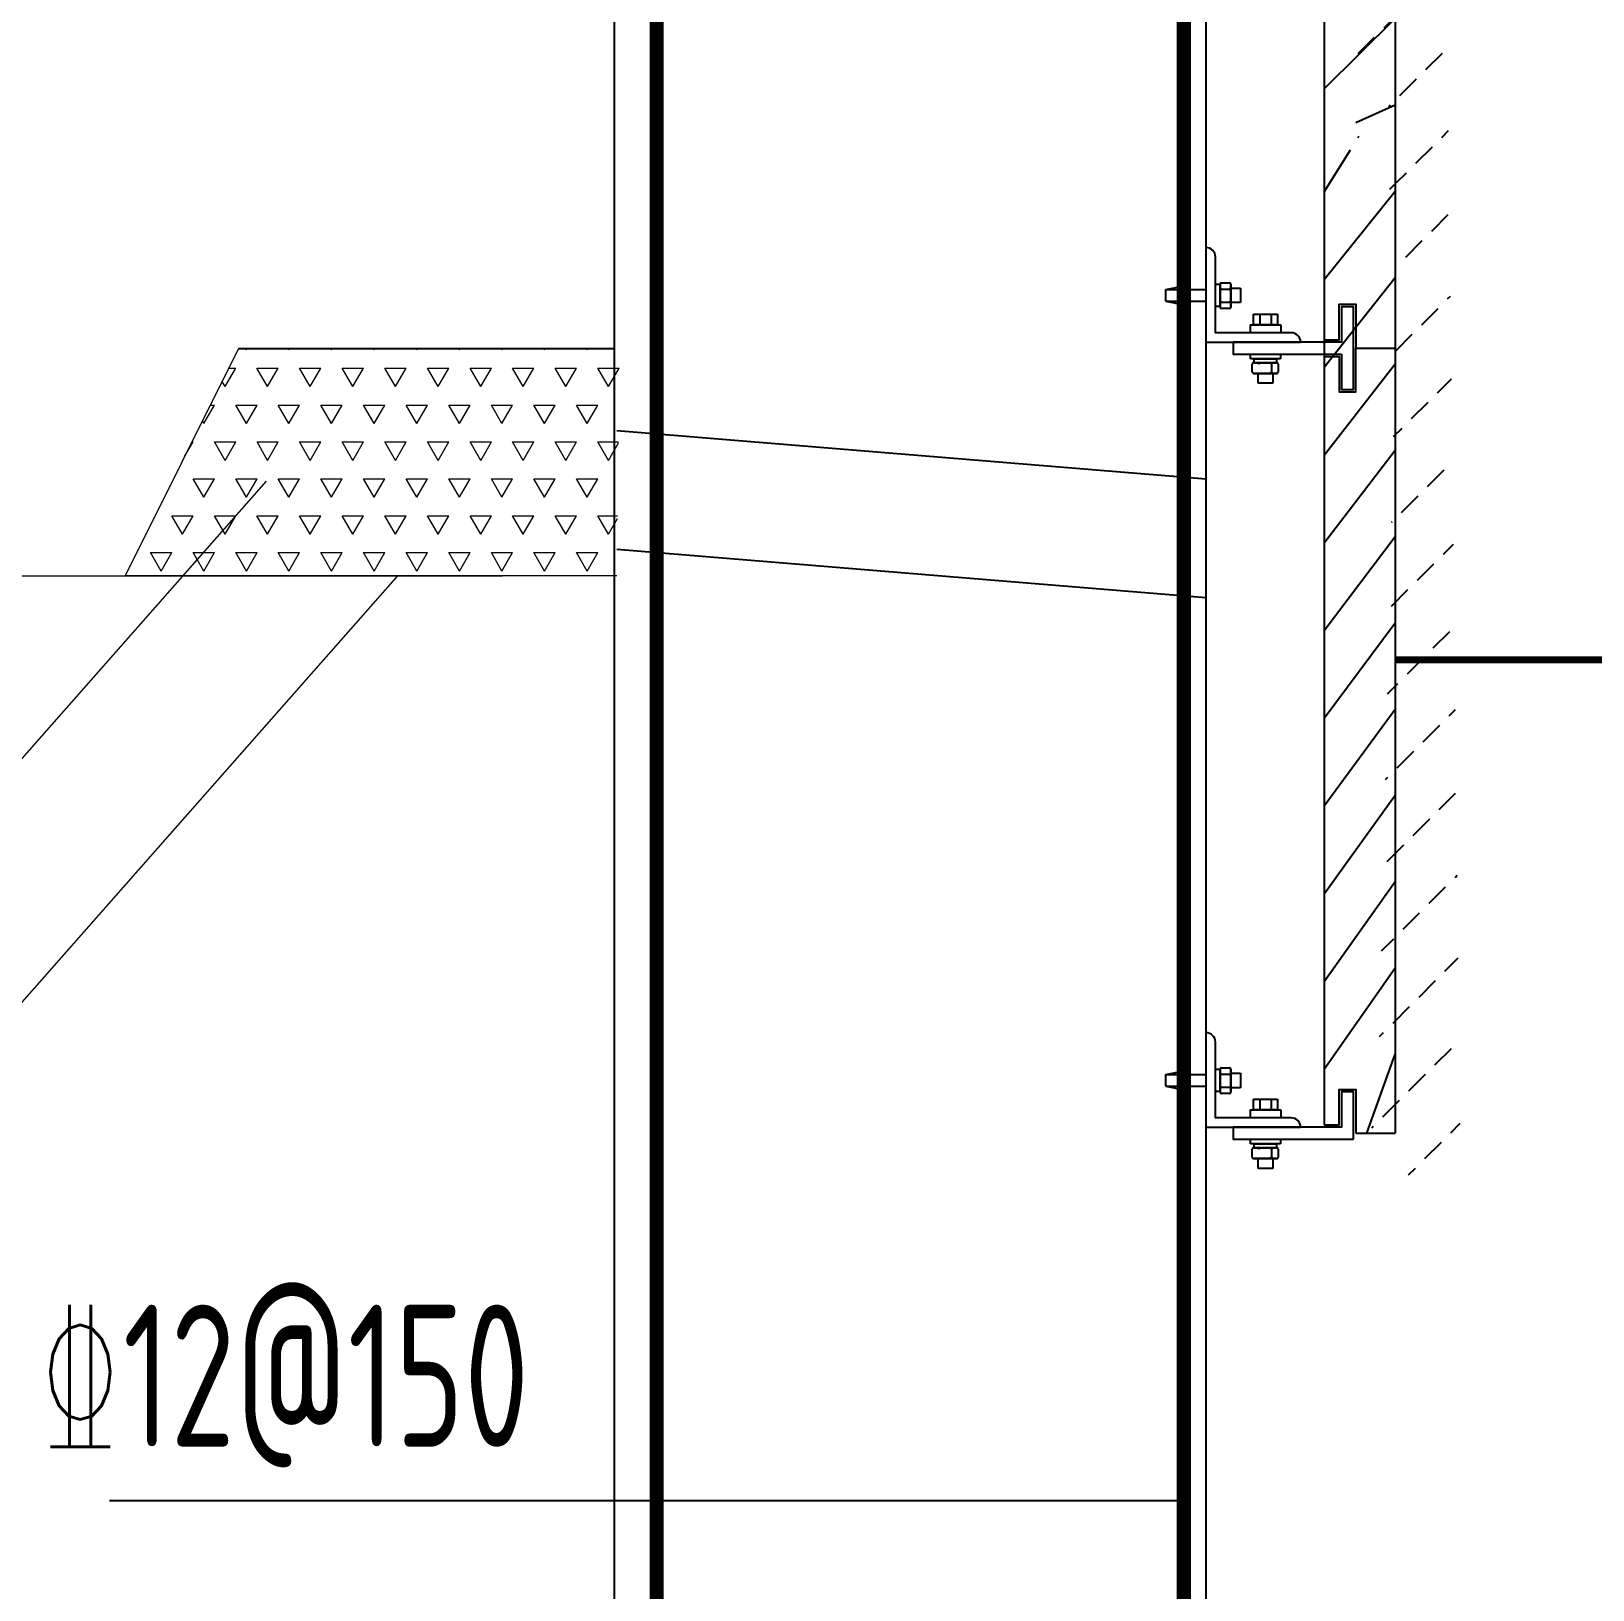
# Model space of a CAD drawing. Extents: x 343299501 to 344531018, y 671200678 to 672446893.
# Drawn here: x 344117192 to 344117852, y 672004595 to 672005254 of the extents above; entities that cross this region are included whole.
import ezdxf
from ezdxf.enums import TextEntityAlignment as Align

# ---------------------------------------------------------------- set-up
doc = ezdxf.new("R2010")
doc.units = 0
doc.header["$LTSCALE"] = 10
doc.header["$MEASUREMENT"] = 0
for name, color, linetype in [('0-1', 1, 'Continuous'), ('0-4', 4, 'Continuous'), ('0-8', 8, 'Continuous'), ('00-设施', 6, 'Continuous')]:
    doc.layers.add(name, color=color, linetype=linetype)
for name, color, linetype, lineweight in [('REINL', 1, 'Continuous', 0), ('TEXT', 7, 'Continuous', 0), ('WETLAND', 7, 'Continuous', 0)]:
    doc.layers.add(name, color=color, linetype=linetype, lineweight=lineweight)
doc.styles.add('TSSD_Rein', font='tssdeng.shx', dxfattribs={"width": 0.7, "bigfont": 'hztxt.shx'})

msp = doc.modelspace()

# ---------------------------------------------------------------- hatches: boundary and pattern name
at = {"layer": '0-8'}
h = msp.add_hatch(dxfattribs=at)
h.set_pattern_fill('天然石材', color=256, scale=5, style=0)
h.set_pattern_definition([(45, (735464.0662074089, 238210.4067044258), (-17.67767660073149, 17.6776766007315), []), (45, (735472.7598199248, 238201.4311369658), (-17.67767660073149, 17.6776766007315), [9.868425, -5.6391])])
h.paths.add_polyline_path([(344117744.4654095, 672005606.7554363), (344117738.194621, 672005606.7554363), (344117738.194621, 672005525.7765793), (344117744.4654095, 672005525.7765793), (344117744.4654095, 672005540.7765793), (344117751.4654095, 672005540.7765794), (344117751.4654095, 672005503.7765793), (344117744.4654095, 672005503.7765794), (344117744.4654095, 672005518.7765793), (344117738.194621, 672005518.7765793), (344117738.194621, 672005225.7765793), (344117744.4654095, 672005225.7765793), (344117744.4654095, 672005240.7765793), (344117751.4654095, 672005240.7765794), (344117751.4654095, 672005203.7765793), (344117744.4654095, 672005203.7765794), (344117744.4654095, 672005218.7765793), (344117738.194621, 672005218.7765793), (344117738.194621, 672004791.7765793), (344117744.4654095, 672004791.7765793), (344117744.4654094, 672004806.7765793), (344117751.4654095, 672004806.7765793), (344117751.4654095, 672004788.2765793), (344117768.194621, 672004788.2765793), (344117768.1946211, 672005628.276579), (344117751.4654095, 672005628.2765791), (344117751.4654094, 672005591.7554364), (344117744.4654095, 672005591.7554363)])
at = {"layer": 'WETLAND', "linetype": 'Continuous', "lineweight": 0}
h = msp.add_hatch(dxfattribs=at)
h.set_pattern_fill('TRIANG', color=256, scale=48, style=0)
h.set_pattern_definition([(59.99999999999999, (343913018.7898324, 671896654.7846286), (-8.999999982575657, 15.58845725805994), [8.999999999999996, -8.999999999999996]), (120, (343913018.7898324, 671896654.7846286), (-17.99999998257566, 1.005995020619821e-08), [8.999999999999932, -8.999999999999932]), (0, (343913014.2898324, 671896662.5788573), (9, 15.588457248), [9, -9])])
h.paths.add_polyline_path([(344117231.5526676, 672005023.793416), (344117279.5526676, 672005119.793416), (344117440.5495619, 672005119.793416), (344117439.3411878, 672005023.7934161)])

# ---------------------------------------------------------------- linework, layer by layer
at = {"color": 4}
msp.add_line((344117688.194621, 672005658.2765791), (344117688.194621, 672003981.4958946), dxfattribs=at)
at = {"ltscale": 2}
for p, q in [((344117279.5526676, 672005119.7934161), (344117438.194621, 672005119.7934161)), ((344117678.8585762, 672004632.9598618), (344117225.0368664, 672004632.9598618))]:
    msp.add_line(p, q, dxfattribs=at)
for p, q in [((344117439.3411878, 672005085.1479111), (344117688.194621, 672005064.7886227)), ((344117439.3411878, 672005034.9808586), (344117688.194621, 672005014.6215702))]:
    msp.add_line(p, q)
at = {"linetype": 'Continuous', "lineweight": 0}
msp.add_line((344117439.3411878, 672005023.7934161), (344117231.5526676, 672005023.7934161), dxfattribs=at)
at = {"color": 4}
for points in [[(344117438.194621, 672005658.2765791), (344117438.194621, 672003981.4958946)], [(344117768.194621, 672005628.2765791), (344117768.194621, 672004788.2765793)], [(344117738.194621, 672005455.7765793), (344117738.194621, 672004791.7765793)], [(344117751.4654095, 672005119.9421452), (344117768.194621, 672005119.9421452)], [(344117751.4654095, 672004788.2765793), (344117768.194621, 672004788.2765793)], [(344117751.4654095, 672004788.2765793), (344117768.194621, 672004788.2765793)]]:
    msp.add_lwpolyline(points, dxfattribs=at)
at = {"color": 5, "const_width": 3}
msp.add_lwpolyline([(344117767.7488733, 672004988.2765793), (344119449.4708599, 672004988.2765793)], dxfattribs=at)
at = {"layer": '0-1'}
for points in [[(344117692.194621, 672005158.4421452, 0.4142135623730951), (344117688.194621, 672005162.4421452), (344117688.194621, 672005162.4421452), (344117688.194621, 672005122.4421452), (344117728.194621, 672005122.4421452, 0.4142135623730728), (344117724.194621, 672005126.4421452), (344117692.194621, 672005126.4421452)], [(344117692.194621, 672004826.7765793, 0.4142135623730951), (344117688.194621, 672004830.7765793), (344117688.194621, 672004830.7765793), (344117688.194621, 672004790.7765793), (344117728.194621, 672004790.7765793, 0.4142135623730728), (344117724.194621, 672004794.7765793), (344117692.194621, 672004794.7765793)]]:
    msp.add_lwpolyline(points, format="xyb", close=True, dxfattribs=at)
at = {"layer": '0-4'}
for points in [[(344117738.194621, 672005123.4421452), (344117744.4654095, 672005123.4421452), (344117744.4654095, 672005138.4421452), (344117751.4654095, 672005138.4421452), (344117751.4654095, 672005119.9421452)], [(344117738.194621, 672005116.4421452), (344117744.4654095, 672005116.4421452), (344117744.4654095, 672005101.4421452), (344117751.4654095, 672005101.4421452), (344117751.4654095, 672005119.9421452)], [(344117738.194621, 672004791.7765793), (344117744.4654095, 672004791.7765793), (344117744.4654095, 672004806.7765793), (344117751.4654095, 672004806.7765793), (344117751.4654095, 672004788.2765793)]]:
    msp.add_lwpolyline(points, dxfattribs=at)
at = {"layer": '00-设施'}
for p, q in [((344117671.3097367, 672005144.6788903), (344117678.8959874, 672005146.2431633)), ((344117671.3097367, 672005144.6788903), (344117688.194621, 672005144.6788903)), ((344117671.3097367, 672005139.7917355), (344117671.3097367, 672005144.6788903)), ((344117678.8959874, 672005146.2431633), (344117678.8959874, 672005144.6788903)), ((344117694.1753059, 672005137.2670792), (344117694.1753059, 672005146.9549601)), ((344117694.1753059, 672005145.2162651), (344117694.1753059, 672005139.026596)), ((344117694.7753059, 672005147.5549601), (344117698.0400742, 672005147.5549601)), ((344117694.7884938, 672005144.8476871), (344117698.0268863, 672005144.8476871)), ((344117698.6400741, 672005146.9549601), (344117698.6400741, 672005137.2670792)), ((344117698.6400741, 672005136.986239), (344117698.6400741, 672005146.9549601)), ((344117698.6400741, 672005145.3030863), (344117702.8310893, 672005145.3030863)), ((344117702.8310893, 672005145.3030863), (344117702.8310893, 672005139.1675396)), ((344117671.3097367, 672005139.7917355), (344117688.194621, 672005139.7917355)), ((344117671.3097367, 672005139.7917355), (344117678.8959874, 672005138.2274625)), ((344117678.8959874, 672005138.2274625), (344117678.8959874, 672005139.7917355)), ((344117698.0400742, 672005136.6670792), (344117694.7753059, 672005136.6670792)), ((344117694.7884938, 672005139.3743522), (344117698.0268863, 672005139.3743522)), ((344117702.8310893, 672005139.1675396), (344117698.6400741, 672005139.1675396)), ((344117706.8613489, 672005129.7552862), (344117719.8177174, 672005129.7552862)), ((344117706.8613489, 672005129.7552862), (344117706.8613489, 672005126.4153255)), ((344117708.2964067, 672005134.3270295), (344117718.3826596, 672005134.3270296)), ((344117708.2964067, 672005129.7552862), (344117708.2964067, 672005134.3270295)), ((344117718.3826596, 672005129.7552862), (344117708.2964067, 672005129.7552862)), ((344117710.8959558, 672005134.3270296), (344117710.8959558, 672005129.7552862)), ((344117715.7831105, 672005134.3270295), (344117715.7831105, 672005129.7552862)), ((344117718.3826596, 672005134.3270296), (344117718.3826596, 672005129.7552862)), ((344117719.8177174, 672005129.7552862), (344117719.8177174, 672005126.4153255)), ((344117706.9552154, 672005115.4228301), (344117706.9552154, 672005117.4421452)), ((344117719.723851, 672005117.4421452), (344117719.723851, 672005115.4228301)), ((344117719.723851, 672005115.4228301), (344117706.9552154, 672005115.4228301)), ((344117707.7712995, 672005109.8871763), (344117707.7712995, 672005113.1519445)), ((344117708.0904592, 672005109.2871763), (344117718.0591804, 672005109.2871763)), ((344117708.3712995, 672005113.7519445), (344117718.0591804, 672005113.7519445)), ((344117718.0591804, 672005109.2871763), (344117708.3712995, 672005109.2871763)), ((344117716.3204853, 672005113.7519445), (344117710.1308162, 672005113.7519445)), ((344117710.2717599, 672005105.0961611), (344117710.2717599, 672005109.2871763)), ((344117715.9519074, 672005113.1387568), (344117715.9519074, 672005109.9003642)), ((344117716.4073065, 672005109.2871763), (344117716.4073065, 672005105.0961611)), ((344117718.0591804, 672005109.2871763), (344117718.3833465, 672005109.2871763)), ((344117718.6591803, 672005113.1519445), (344117718.6591803, 672005109.8871763)), ((344117716.4073065, 672005105.0961611), (344117710.2717599, 672005105.0961611)), ((344117671.3097367, 672004813.0133244), (344117678.8959874, 672004814.5775974)), ((344117671.3097367, 672004813.0133244), (344117688.194621, 672004813.0133244)), ((344117671.3097367, 672004808.1261696), (344117671.3097367, 672004813.0133244)), ((344117678.8959874, 672004814.5775974), (344117678.8959874, 672004813.0133244)), ((344117694.1753059, 672004805.6015133), (344117694.1753059, 672004815.2893941)), ((344117694.1753059, 672004813.5506991), (344117694.1753059, 672004807.36103)), ((344117694.7753059, 672004815.8893942), (344117698.0400742, 672004815.8893942)), ((344117694.7884938, 672004813.1821212), (344117698.0268863, 672004813.1821212)), ((344117698.6400741, 672004815.2893941), (344117698.6400741, 672004805.6015133)), ((344117698.6400741, 672004805.320673), (344117698.6400741, 672004815.2893941)), ((344117698.6400741, 672004813.6375203), (344117702.8310893, 672004813.6375203)), ((344117702.8310893, 672004813.6375203), (344117702.8310893, 672004807.5019736)), ((344117671.3097367, 672004808.1261696), (344117688.194621, 672004808.1261696)), ((344117671.3097367, 672004808.1261696), (344117678.8959874, 672004806.5618966)), ((344117678.8959874, 672004806.5618966), (344117678.8959874, 672004808.1261696)), ((344117694.7884938, 672004807.7087862), (344117698.0268863, 672004807.7087862)), ((344117702.8310893, 672004807.5019736), (344117698.6400741, 672004807.5019736)), ((344117698.0400742, 672004805.0015132), (344117694.7753059, 672004805.0015132)), ((344117708.2964067, 672004802.6614635), (344117718.3826596, 672004802.6614636)), ((344117708.2964067, 672004798.0897202), (344117708.2964067, 672004802.6614635)), ((344117710.8959558, 672004802.6614636), (344117710.8959558, 672004798.0897202)), ((344117715.7831105, 672004802.6614635), (344117715.7831105, 672004798.0897202)), ((344117718.3826596, 672004802.6614636), (344117718.3826596, 672004798.0897202)), ((344117706.8613489, 672004798.0897202), (344117719.8177174, 672004798.0897202)), ((344117706.8613489, 672004798.0897202), (344117706.8613489, 672004794.7497596)), ((344117718.3826596, 672004798.0897202), (344117708.2964067, 672004798.0897202)), ((344117719.8177174, 672004798.0897202), (344117719.8177174, 672004794.7497596)), ((344117706.9552154, 672004783.7572641), (344117706.9552154, 672004785.7765793)), ((344117719.723851, 672004783.7572641), (344117706.9552154, 672004783.7572641)), ((344117707.7712995, 672004778.2216103), (344117707.7712995, 672004781.4863786)), ((344117708.3712995, 672004782.0863786), (344117718.0591804, 672004782.0863786)), ((344117716.3204853, 672004782.0863786), (344117710.1308162, 672004782.0863786)), ((344117715.9519074, 672004781.4731908), (344117715.9519074, 672004778.2347982)), ((344117718.6591803, 672004781.4863786), (344117718.6591803, 672004778.2216103)), ((344117719.723851, 672004785.7765793), (344117719.723851, 672004783.7572641)), ((344117708.0904592, 672004777.6216103), (344117718.0591804, 672004777.6216103)), ((344117718.0591804, 672004777.6216103), (344117708.3712995, 672004777.6216103)), ((344117710.2717599, 672004773.4305952), (344117710.2717599, 672004777.6216103)), ((344117716.4073065, 672004773.4305952), (344117710.2717599, 672004773.4305952)), ((344117716.4073065, 672004777.6216103), (344117716.4073065, 672004773.4305952)), ((344117718.0591804, 672004777.6216103), (344117718.3833465, 672004777.6216103))]:
    msp.add_line(p, q, dxfattribs=at)
for points in [[(344117694.1753059, 672005146.9549601), (344117694.1753059, 672005137.5156658), (344117692.194621, 672005137.5156658), (344117692.194621, 672005146.9549601)], [(344117718.0591804, 672005113.7519445), (344117708.619886, 672005113.7519445), (344117708.619886, 672005115.4228301), (344117718.0591804, 672005115.4228301)], [(344117694.1753059, 672004815.2893941), (344117694.1753059, 672004805.8500998), (344117692.194621, 672004805.8500998), (344117692.194621, 672004815.2893941)], [(344117750.4654095, 672004785.7765793), (344117750.4654095, 672004805.7765793), (344117745.4654095, 672004805.7765793), (344117745.4654095, 672004790.7765793), (344117699.682054, 672004790.7765793), (344117699.682054, 672004785.7765793)], [(344117718.0591804, 672004782.0863786), (344117708.619886, 672004782.0863786), (344117708.619886, 672004783.7572641), (344117718.0591804, 672004783.7572641)]]:
    msp.add_lwpolyline(points, close=True, dxfattribs=at)
msp.add_lwpolyline([(344117745.4654095, 672005117.4421452), (344117745.4654095, 672005102.4421452), (344117750.4654095, 672005102.4421452), (344117750.4654095, 672005137.4421452), (344117745.4654095, 672005137.4421452), (344117745.4654095, 672005122.4421452), (344117699.682054, 672005122.4421452), (344117699.682054, 672005117.4421452), (344117745.4654095, 672005117.4421452)], dxfattribs=at)
for centre, radius, start, end in [((344117694.7753059, 672005146.9549601), 0.6000000000000001, 90, 180), ((344117695.0480798, 672005145.7342154), 0.9237516704571676, 199.12353900461, 253.6793407304934), ((344117695.0480798, 672005143.961159), 0.9237516704571676, 106.3206592695066, 160.87646099539), ((344117697.7673002, 672005145.7342154), 0.9237516704571676, 286.3206592695067, 340.87646099539), ((344117697.7673002, 672005143.961159), 0.9237516704571676, 19.12353900461002, 73.67934073049335), ((344117698.0400742, 672005146.9549601), 0.6000000000000001, 0, 90), ((344117695.0480798, 672005140.2608805), 0.9237516704571676, 199.12353900461, 253.6793407304934), ((344117695.0480798, 672005138.4878241), 0.9237516704571676, 106.3206592695066, 160.87646099539), ((344117694.7753059, 672005137.2670792), 0.6000000000000001, 180, 270), ((344117697.7673002, 672005140.2608805), 0.9237516704571676, 286.3206592695067, 340.87646099539), ((344117697.7673002, 672005138.4878241), 0.9237516704571676, 19.12353900461002, 73.67934073049335), ((344117698.0400742, 672005137.2670792), 0.6000000000000001, 270, 0), ((344117708.3712995, 672005113.1519445), 0.6000000000000001, 90, 180), ((344117708.3712995, 672005109.8871763), 0.6000000000000001, 180, 270), ((344117709.5920442, 672005112.8791707), 0.9237516704571676, 16.32065926949301, 70.87646211417729), ((344117711.3651006, 672005112.8791707), 0.9237516704571676, 109.1235378858227, 163.679340730507), ((344117715.0653792, 672005112.8791707), 0.9237516704571676, 16.32065926949301, 70.87646211417729), ((344117715.0653792, 672005110.1599501), 0.9237516704571676, 289.1235378857734, 343.679340730507), ((344117716.8384356, 672005112.8791707), 0.9237516704571676, 109.1235378858227, 163.679340730507), ((344117716.8384356, 672005110.1599501), 0.9237516704571676, 196.320659269493, 250.8764621141773), ((344117718.0591804, 672005113.1519445), 0.6000000000000001, 0, 90), ((344117718.0591804, 672005109.8871763), 0.6000000000000001, 270, 0), ((344117694.7753059, 672004815.2893941), 0.6000000000000001, 90, 180), ((344117695.0480798, 672004814.0686494), 0.9237516704571676, 199.1235390046101, 253.6793407304934), ((344117695.0480798, 672004812.295593), 0.9237516704571676, 106.3206592695066, 160.8764609953899), ((344117697.7673002, 672004814.0686494), 0.9237516704571676, 286.3206592695067, 340.8764609953898), ((344117697.7673002, 672004812.295593), 0.9237516704571676, 19.12353900461012, 73.67934073049335), ((344117698.0400742, 672004815.2893941), 0.6000000000000001, 0, 90), ((344117695.0480798, 672004808.5953145), 0.9237516704571676, 199.1235390046101, 253.6793407304934), ((344117695.0480798, 672004806.8222581), 0.9237516704571676, 106.3206592695066, 160.8764609953899), ((344117697.7673002, 672004808.5953145), 0.9237516704571676, 286.3206592695067, 340.8764609953898), ((344117697.7673002, 672004806.8222581), 0.9237516704571676, 19.12353900461012, 73.67934073049335), ((344117694.7753059, 672004805.6015133), 0.6000000000000001, 180, 270), ((344117698.0400742, 672004805.6015133), 0.6000000000000001, 270, 0), ((344117708.3712995, 672004781.4863786), 0.6000000000000001, 90, 180), ((344117709.5920442, 672004781.2136047), 0.9237516704571676, 16.32065926949286, 70.87646211417729), ((344117711.3651006, 672004781.2136047), 0.9237516704571676, 109.1235378858227, 163.679340730507), ((344117715.0653792, 672004781.2136047), 0.9237516704571676, 16.32065926949286, 70.87646211417729), ((344117716.8384356, 672004781.2136047), 0.9237516704571676, 109.1235378858227, 163.679340730507), ((344117718.0591804, 672004781.4863786), 0.6000000000000001, 0, 90), ((344117708.3712995, 672004778.2216103), 0.6000000000000001, 180, 270), ((344117715.0653792, 672004778.4943842), 0.9237516704571676, 289.1235378858227, 343.679340730507), ((344117716.8384356, 672004778.4943842), 0.9237516704571676, 196.320659269493, 250.8764621141773), ((344117718.0591804, 672004778.2216103), 0.6000000000000001, 270, 0)]:
    msp.add_arc(centre, radius, start, end, dxfattribs=at)
at = {"layer": 'REINL', "const_width": 6}
msp.add_lwpolyline([(344117338.9777711, 672003667.5646018), (344117456.165867, 672003667.5646018), (344117456.165867, 672005637.8836062), (344117678.8585762, 672005637.8836062), (344117678.8585762, 672003672.5136371), (344117816.2858176, 672003672.5136371)], dxfattribs=at)
at = {"layer": 'WETLAND', "linetype": 'Continuous', "lineweight": 0}
msp.add_line((344117279.5526676, 672005119.7934161), (344117231.5526676, 672005023.7934161), dxfattribs=at)
at = {"layer": 'WETLAND', "color": 6, "linetype": 'Continuous', "lineweight": 0}
for p, q in [((344117159.273319, 672004913.9562863), (344117291.27231, 672005063.7812188)), ((344117166.840645, 672004819.5850364), (344117346.7526237, 672005023.7934161))]:
    msp.add_line(p, q, dxfattribs=at)
msp.add_lwpolyline([(344116897.914614, 672005023.7934161), (344116917.698614, 672005023.7934161), (344117391.0011748, 672005023.7934161)], dxfattribs=at)

# ---------------------------------------------------------------- texts
at = {"layer": 'TEXT', "style": 'TSSD_Rein', "width": 0.7}
msp.add_text('%%13212@150', height=60, dxfattribs=at).set_placement((344117194.6461836, 672004637.8470916), align=Align.BOTTOM_LEFT)

doc.saveas('drawing.dxf')
